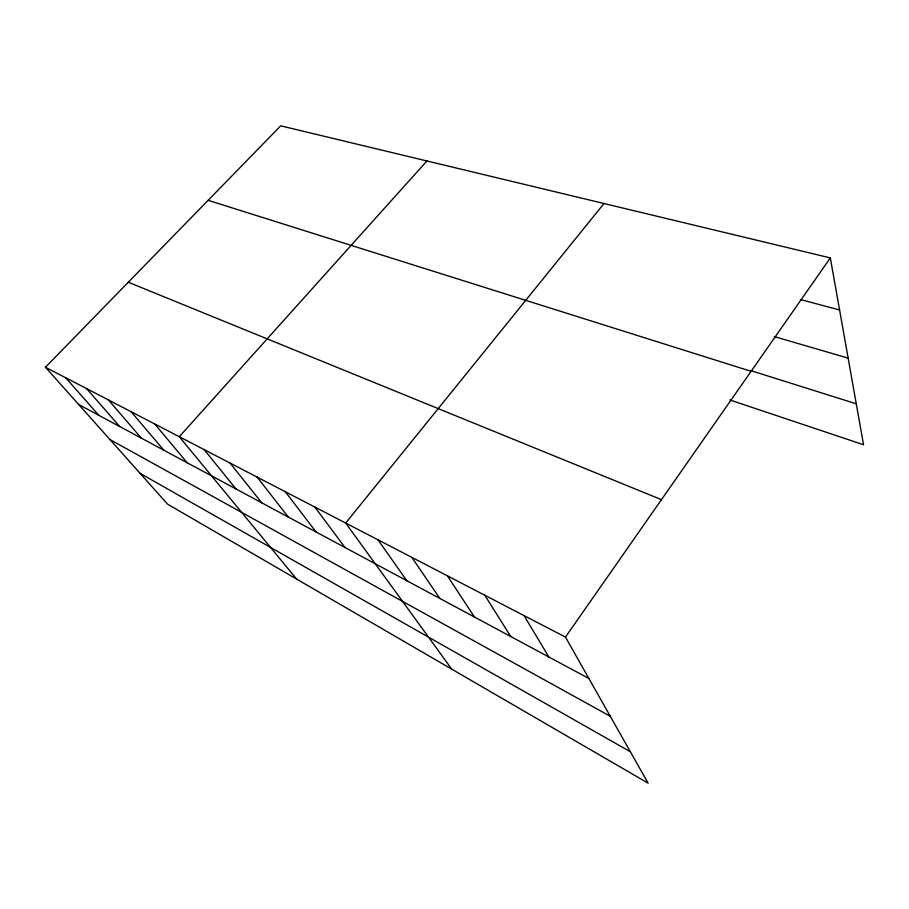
<?xml version="1.0" encoding="UTF-8"?>
<svg xmlns="http://www.w3.org/2000/svg" width="909" height="909" viewBox="0 0 909 909"><rect width="100%" height="100%" fill="white"/><g stroke="black" fill="none" stroke-linecap="round" stroke-linejoin="round"><path stroke-width="1.36" d="M565.466 637.095L830.326 257.906L280.711 125.828L45.45 367.259L167.574 504.154L648.128 783.172L565.466 637.095L45.45 367.259M604.008 203.514L345.681 523.05L451.728 669.138M426.935 160.961L179.3 436.718L296.618 579.078M800.477 299.538L839.586 309.98M774.366 336.614L848.154 358.135M750.345 370.486L856.267 403.812M208.127 200.321L751.118 371.315M729.802 399.937L863.55 444.751L830.326 257.906M128.305 282.233L661.468 499.655M78.651 404.471L588.884 678.489M109.909 439.513L610.28 716.292M140.088 473.339L630.335 751.732M65.653 377.735L98.774 415.288M86.628 388.632L119.658 426.491M108.432 399.937L141.327 438.127M131.112 411.709L163.825 450.216M154.712 423.958L187.22 462.783M204.161 449.614L236.113 489.042M230.079 463.067L261.678 502.768M257.111 477.089L288.301 517.062M285.335 491.735L316.048 531.97M314.832 507.04L345 547.513M377.996 539.821L406.812 580.715M411.868 557.399L439.865 598.463M447.41 575.84L474.475 617.052M484.77 595.225L510.767 636.539M524.061 615.62L548.854 656.991"/></g></svg>
